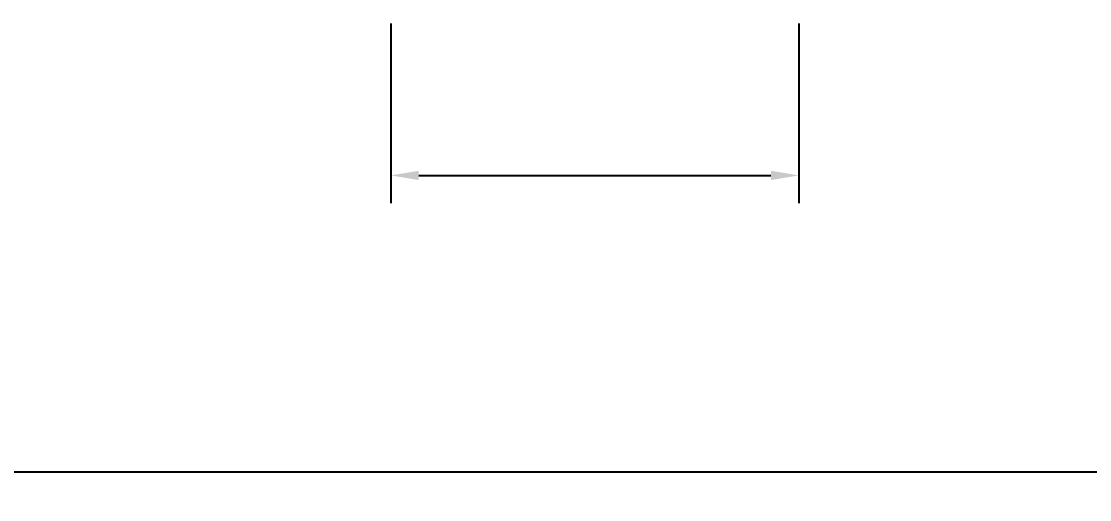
# Model space of a CAD drawing. Header units: millimetres. Extents: x -1970 to 34302, y -65268 to 6837.
# Drawn here: x 22635 to 28397, y -2650 to -68 of the extents above; entities that cross this region are included whole.
import ezdxf

# ---------------------------------------------------------------- set-up
doc = ezdxf.new("R2010")
doc.units = ezdxf.units.MM
doc.layers.add('COTAS_O', color=1, linetype='Continuous', lineweight=0)
doc.layers.add('COTAS_P', color=1, linetype='Continuous', lineweight=0)
doc.dimstyles.new('R19_100', dxfattribs={"dimtxt": 250, "dimasz": 150, "dimexe": 150, "dimexo": 80, "dimgap": 100, "dimtad": 1, "dimtih": 1, "dimtoh": 1, "dimdsep": 46, "dimcen": 0.09, "dimadec": 0, "dimazin": 0, "dimtfac": 1, "dimtdec": 4, "dimtofl": 0, "dimtmove": 0, "dimatfit": 3, "dimfxl": 1, "dimtolj": 1, "dimtzin": 0, "dimarcsym": 0})

# ---------------------------------------------------------------- blocks, each defined once
blk = doc.blocks.new('*D18')
at = {"layer": 'COTAS_O', "color": 0, "lineweight": -2, "transparency": 16777216}
for p, q in [((24628.2, -80), (24628.2, -1050)), ((26828.2, -80), (26828.2, -1050)), ((24778.2, -900), (26678.2, -900))]:
    blk.add_line(p, q, dxfattribs=at)
at = {"layer": 'COTAS_O', "color": 0, "transparency": 16777216}
for points in [[(24778.2, -875), (24778.2, -925), (24628.2, -900)], [(26678.2, -875), (26678.2, -925), (26828.2, -900)]]:
    blk.add_solid(points, dxfattribs=at)
at = {"layer": 'Defpoints', "color": 0, "transparency": 16777216}
for p in [(24628.2, 0), (26828.2, 0), (26828.2, -900)]:
    blk.add_point(p, dxfattribs=at)
blk = doc.blocks.new('*D22')
at = {"layer": 'COTAS_P', "color": 0, "lineweight": -2, "transparency": 16777216}
for p, q in [((112.7, -80), (112.7, -2650)), ((34302.1, -80), (34302.1, -2650)), ((262.7, -2500), (34152.1, -2500))]:
    blk.add_line(p, q, dxfattribs=at)
at = {"layer": 'COTAS_P', "color": 0, "transparency": 16777216}
for points in [[(262.7, -2475), (262.7, -2525), (112.7, -2500)], [(34152.1, -2475), (34152.1, -2525), (34302.1, -2500)]]:
    blk.add_solid(points, dxfattribs=at)
at = {"layer": 'Defpoints', "color": 0, "transparency": 16777216}
for p in [(112.7, 0), (34302.1, 0), (34302.1, -2500)]:
    blk.add_point(p, dxfattribs=at)

msp = doc.modelspace()

# ---------------------------------------------------------------- dimensions: what is measured, and where the dimension line sits
at = {"layer": 'COTAS_O'}
dim = msp.add_aligned_dim(p1=(24628.187, 0), p2=(26828.187, 0), distance=-900, text='<> O', dimstyle='R19_100', dxfattribs=at)
dim.commit()
dim.dimension.update_dxf_attribs({"geometry": '*D18', "text_midpoint": (25728.187, -900)})
at = {"layer": 'COTAS_P'}
dim = msp.add_aligned_dim(p1=(112.7, 0), p2=(34302.083, 0), distance=-2500, text='<> P', dimstyle='R19_100', dxfattribs=at)
dim.commit()
dim.dimension.update_dxf_attribs({"geometry": '*D22', "text_midpoint": (17207.392, -2500)})

doc.saveas('drawing.dxf')
